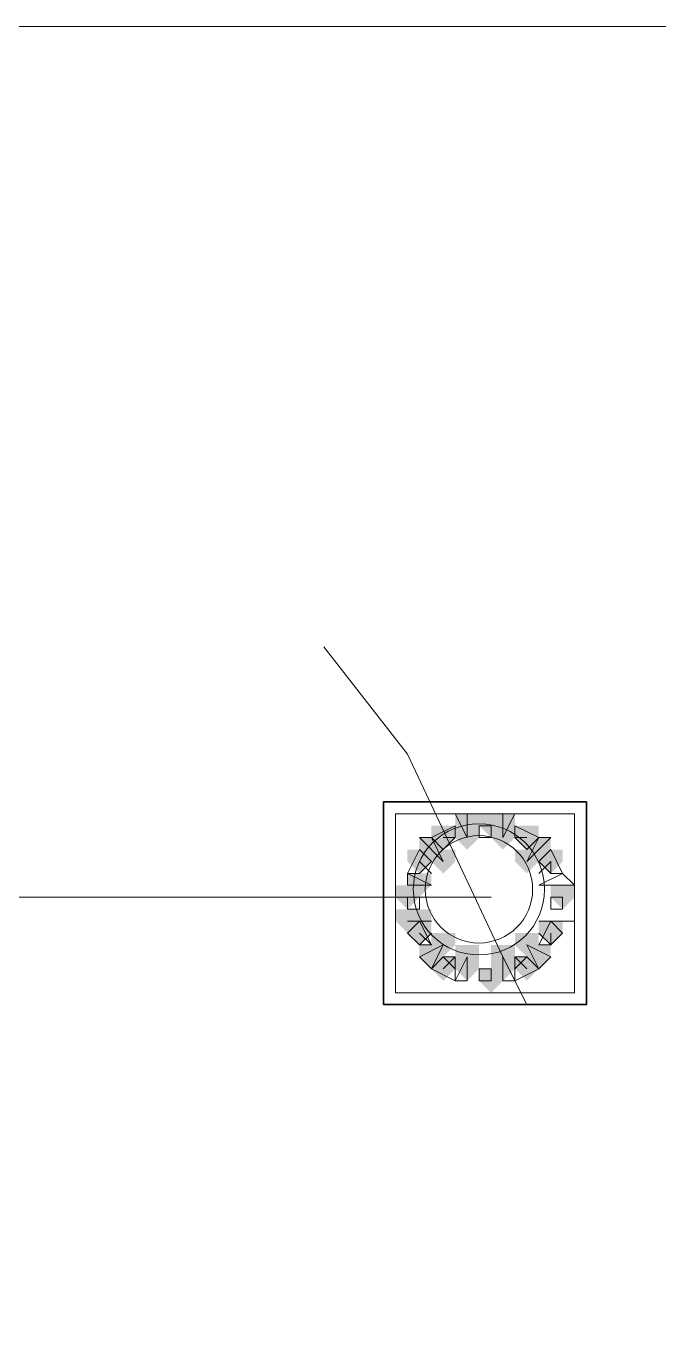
# Model space of a CAD drawing. Header units: millimetres. Extents: x 2315 to 4619, y 1334 to 1897.
# Drawn here: x 3853.13 to 3856.37, y 1554.92 to 1561.67 of the extents above; entities that cross this region are included whole.
import ezdxf

# ---------------------------------------------------------------- set-up
doc = ezdxf.new("R2010")
doc.units = ezdxf.units.MM
doc.linetypes.add('PDF_IMPORT', pattern=[1, 0.8, -0.2])
for name, color, linetype, true_color in [('PDF_10', 7, 'Continuous', 0x00b85c), ('PDF_AXIS', 7, 'Continuous', 0x00b85c), ('PDF_柱构件', 7, 'Continuous', 0x00b85c), ('PDF_转运站初步方案', 7, 'Continuous', 0x00b85c)]:
    doc.layers.add(name, color=color, linetype=linetype, true_color=true_color)
doc.layers.add('PDF_中心线层', color=1, linetype='Continuous')
doc.layers.add('PDF_粗实线层', color=7, linetype='Continuous')

msp = doc.modelspace()

# ---------------------------------------------------------------- hatches: boundary and pattern name
at = {"layer": 'PDF_10', "transparency": 33554559}
for points in [[(3855.2668, 1557.5774), (3855.2057, 1557.5774), (3855.2057, 1557.5163), (3855.2668, 1557.4552), (3855.3279, 1557.5163), (3855.3279, 1557.5774)], [(3855.2668, 1557.5774), (3855.2057, 1557.5774), (3855.2057, 1557.5163), (3855.2668, 1557.4552), (3855.3279, 1557.5163), (3855.3279, 1557.5774)], [(3855.5111, 1557.6385), (3855.45, 1557.6385), (3855.45, 1557.5774), (3855.5111, 1557.5163), (3855.5722, 1557.5774), (3855.5722, 1557.6385)], [(3855.5111, 1557.6385), (3855.45, 1557.6385), (3855.45, 1557.5774), (3855.5111, 1557.5163), (3855.5722, 1557.5774), (3855.5722, 1557.6385)], [(3855.6944, 1557.5774), (3855.6333, 1557.5774), (3855.6333, 1557.5163), (3855.6944, 1557.4552), (3855.7554, 1557.5163), (3855.7554, 1557.5774)], [(3855.6944, 1557.5774), (3855.6333, 1557.5774), (3855.6333, 1557.5163), (3855.6944, 1557.4552), (3855.7554, 1557.5163), (3855.7554, 1557.5774)], [(3855.1446, 1557.4552), (3855.0836, 1557.4552), (3855.0836, 1557.3941), (3855.1446, 1557.333), (3855.2057, 1557.3941), (3855.2057, 1557.4552)], [(3855.1446, 1557.4552), (3855.0836, 1557.4552), (3855.0836, 1557.3941), (3855.1446, 1557.333), (3855.2057, 1557.3941), (3855.2057, 1557.4552)], [(3855.8165, 1557.4552), (3855.7554, 1557.4552), (3855.7554, 1557.3941), (3855.8165, 1557.333), (3855.8776, 1557.3941), (3855.8776, 1557.4552)], [(3855.8165, 1557.4552), (3855.7554, 1557.4552), (3855.7554, 1557.3941), (3855.8165, 1557.333), (3855.8776, 1557.3941), (3855.8776, 1557.4552)], [(3855.0836, 1557.272), (3855.0225, 1557.272), (3855.0225, 1557.2109), (3855.0836, 1557.1498), (3855.1446, 1557.2109), (3855.1446, 1557.272)], [(3855.0836, 1557.272), (3855.0225, 1557.272), (3855.0225, 1557.2109), (3855.0836, 1557.1498), (3855.1446, 1557.2109), (3855.1446, 1557.272)], [(3855.8776, 1557.272), (3855.8165, 1557.272), (3855.8165, 1557.2109), (3855.8776, 1557.1498), (3855.9387, 1557.2109), (3855.9387, 1557.272)], [(3855.8776, 1557.272), (3855.8165, 1557.272), (3855.8165, 1557.2109), (3855.8776, 1557.1498), (3855.9387, 1557.2109), (3855.9387, 1557.272)], [(3855.1446, 1557.0887), (3855.0836, 1557.0887), (3855.0836, 1557.0276), (3855.1446, 1556.9666), (3855.2057, 1557.0276), (3855.2057, 1557.0887)], [(3855.1446, 1557.0887), (3855.0836, 1557.0887), (3855.0836, 1557.0276), (3855.1446, 1556.9666), (3855.2057, 1557.0276), (3855.2057, 1557.0887)], [(3855.8165, 1557.0887), (3855.7554, 1557.0887), (3855.7554, 1557.0276), (3855.8165, 1556.9666), (3855.8776, 1557.0276), (3855.8776, 1557.0887)], [(3855.8165, 1557.0887), (3855.7554, 1557.0887), (3855.7554, 1557.0276), (3855.8165, 1556.9666), (3855.8776, 1557.0276), (3855.8776, 1557.0887)], [(3855.2668, 1556.9055), (3855.2057, 1556.9055), (3855.2057, 1556.8444), (3855.2668, 1556.7833), (3855.3279, 1556.8444), (3855.3279, 1556.9055)], [(3855.2668, 1556.9055), (3855.2057, 1556.9055), (3855.2057, 1556.8444), (3855.2668, 1556.7833), (3855.3279, 1556.8444), (3855.3279, 1556.9055)], [(3855.6944, 1556.9055), (3855.6333, 1556.9055), (3855.6333, 1556.8444), (3855.6944, 1556.7833), (3855.7554, 1556.8444), (3855.7554, 1556.9055)], [(3855.6944, 1556.9055), (3855.6333, 1556.9055), (3855.6333, 1556.8444), (3855.6944, 1556.7833), (3855.7554, 1556.8444), (3855.7554, 1556.9055)], [(3855.5111, 1556.8444), (3855.45, 1556.8444), (3855.45, 1556.7833), (3855.5111, 1556.7222), (3855.5722, 1556.7833), (3855.5722, 1556.8444)], [(3855.5111, 1556.8444), (3855.45, 1556.8444), (3855.45, 1556.7833), (3855.5111, 1556.7222), (3855.5722, 1556.7833), (3855.5722, 1556.8444)]]:
    msp.add_hatch(color=6, dxfattribs=at).paths.add_polyline_path(points)
at = {"layer": 'PDF_柱构件', "transparency": 33554559}
for points in [[(3855.389, 1557.6385), (3855.3279, 1557.6385), (3855.3279, 1557.5774), (3855.389, 1557.5163), (3855.45, 1557.5774), (3855.45, 1557.6385)], [(3855.389, 1557.5774), (3855.3279, 1557.5774), (3855.3279, 1557.5163), (3855.389, 1557.4552), (3855.45, 1557.5163), (3855.45, 1557.5774)], [(3855.5722, 1557.6385), (3855.5111, 1557.6385), (3855.5111, 1557.5774), (3855.5722, 1557.5163), (3855.6333, 1557.5774), (3855.6333, 1557.6385)], [(3855.5722, 1557.5774), (3855.5111, 1557.5774), (3855.5111, 1557.5163), (3855.5722, 1557.4552), (3855.6333, 1557.5163), (3855.6333, 1557.5774)], [(3855.2057, 1557.5163), (3855.1446, 1557.5163), (3855.1446, 1557.4552), (3855.2057, 1557.3941), (3855.2668, 1557.4552), (3855.2668, 1557.5163)], [(3855.7554, 1557.5163), (3855.6944, 1557.5163), (3855.6944, 1557.4552), (3855.7554, 1557.3941), (3855.8165, 1557.4552), (3855.8165, 1557.5163)], [(3855.2668, 1557.4552), (3855.2057, 1557.4552), (3855.2057, 1557.3941), (3855.2668, 1557.333), (3855.3279, 1557.3941), (3855.3279, 1557.4552)], [(3855.6944, 1557.4552), (3855.6333, 1557.4552), (3855.6333, 1557.3941), (3855.6944, 1557.333), (3855.7554, 1557.3941), (3855.7554, 1557.4552)], [(3855.1446, 1557.333), (3855.0836, 1557.333), (3855.0836, 1557.272), (3855.1446, 1557.2109), (3855.2057, 1557.272), (3855.2057, 1557.333)], [(3855.0836, 1557.1498), (3855.0225, 1557.1498), (3855.0225, 1557.0887), (3855.0836, 1557.0276), (3855.1446, 1557.0887), (3855.1446, 1557.1498)], [(3855.1446, 1557.1498), (3855.0836, 1557.1498), (3855.0836, 1557.0887), (3855.1446, 1557.0276), (3855.2057, 1557.0887), (3855.2057, 1557.1498)], [(3855.2057, 1556.9666), (3855.1446, 1556.9666), (3855.1446, 1556.9055), (3855.2057, 1556.8444), (3855.2668, 1556.9055), (3855.2668, 1556.9666)], [(3855.2668, 1557.0276), (3855.2057, 1557.0276), (3855.2057, 1556.9666), (3855.2668, 1556.9055), (3855.3279, 1556.9666), (3855.3279, 1557.0276)], [(3855.389, 1556.9666), (3855.3279, 1556.9666), (3855.3279, 1556.9055), (3855.389, 1556.8444), (3855.45, 1556.9055), (3855.45, 1556.9666)], [(3855.5722, 1556.9666), (3855.5111, 1556.9666), (3855.5111, 1556.9055), (3855.5722, 1556.8444), (3855.6333, 1556.9055), (3855.6333, 1556.9666)], [(3855.6944, 1557.0276), (3855.6333, 1557.0276), (3855.6333, 1556.9666), (3855.6944, 1556.9055), (3855.7554, 1556.9666), (3855.7554, 1557.0276)], [(3855.7554, 1556.9666), (3855.6944, 1556.9666), (3855.6944, 1556.9055), (3855.7554, 1556.8444), (3855.8165, 1556.9055), (3855.8165, 1556.9666)], [(3855.389, 1556.9055), (3855.3279, 1556.9055), (3855.3279, 1556.8444), (3855.389, 1556.7833), (3855.45, 1556.8444), (3855.45, 1556.9055)], [(3855.5722, 1556.9055), (3855.5111, 1556.9055), (3855.5111, 1556.8444), (3855.5722, 1556.7833), (3855.6333, 1556.8444), (3855.6333, 1556.9055)]]:
    msp.add_hatch(color=6, dxfattribs=at).paths.add_polyline_path(points)
at = {"layer": 'PDF_转运站初步方案', "transparency": 33554559}
for points in [[(3855.2668, 1557.5774), (3855.2057, 1557.5774), (3855.2057, 1557.5163), (3855.2668, 1557.4552), (3855.3279, 1557.5163), (3855.3279, 1557.5774)], [(3855.2668, 1557.5774), (3855.2057, 1557.5774), (3855.2057, 1557.5163), (3855.2668, 1557.4552), (3855.3279, 1557.5163), (3855.3279, 1557.5774)], [(3855.5111, 1557.6385), (3855.45, 1557.6385), (3855.45, 1557.5774), (3855.5111, 1557.5163), (3855.5722, 1557.5774), (3855.5722, 1557.6385)], [(3855.5111, 1557.6385), (3855.45, 1557.6385), (3855.45, 1557.5774), (3855.5111, 1557.5163), (3855.5722, 1557.5774), (3855.5722, 1557.6385)], [(3855.6944, 1557.5774), (3855.6333, 1557.5774), (3855.6333, 1557.5163), (3855.6944, 1557.4552), (3855.7554, 1557.5163), (3855.7554, 1557.5774)], [(3855.6944, 1557.5774), (3855.6333, 1557.5774), (3855.6333, 1557.5163), (3855.6944, 1557.4552), (3855.7554, 1557.5163), (3855.7554, 1557.5774)], [(3855.1446, 1557.4552), (3855.0836, 1557.4552), (3855.0836, 1557.3941), (3855.1446, 1557.333), (3855.2057, 1557.3941), (3855.2057, 1557.4552)], [(3855.1446, 1557.4552), (3855.0836, 1557.4552), (3855.0836, 1557.3941), (3855.1446, 1557.333), (3855.2057, 1557.3941), (3855.2057, 1557.4552)], [(3855.8165, 1557.4552), (3855.7554, 1557.4552), (3855.7554, 1557.3941), (3855.8165, 1557.333), (3855.8776, 1557.3941), (3855.8776, 1557.4552)], [(3855.8165, 1557.4552), (3855.7554, 1557.4552), (3855.7554, 1557.3941), (3855.8165, 1557.333), (3855.8776, 1557.3941), (3855.8776, 1557.4552)], [(3855.0836, 1557.272), (3855.0225, 1557.272), (3855.0225, 1557.2109), (3855.0836, 1557.1498), (3855.1446, 1557.2109), (3855.1446, 1557.272)], [(3855.0836, 1557.272), (3855.0225, 1557.272), (3855.0225, 1557.2109), (3855.0836, 1557.1498), (3855.1446, 1557.2109), (3855.1446, 1557.272)], [(3855.8776, 1557.272), (3855.8165, 1557.272), (3855.8165, 1557.2109), (3855.8776, 1557.1498), (3855.9387, 1557.2109), (3855.9387, 1557.272)], [(3855.8776, 1557.272), (3855.8165, 1557.272), (3855.8165, 1557.2109), (3855.8776, 1557.1498), (3855.9387, 1557.2109), (3855.9387, 1557.272)], [(3855.1446, 1557.0887), (3855.0836, 1557.0887), (3855.0836, 1557.0276), (3855.1446, 1556.9666), (3855.2057, 1557.0276), (3855.2057, 1557.0887)], [(3855.1446, 1557.0887), (3855.0836, 1557.0887), (3855.0836, 1557.0276), (3855.1446, 1556.9666), (3855.2057, 1557.0276), (3855.2057, 1557.0887)], [(3855.8165, 1557.0887), (3855.7554, 1557.0887), (3855.7554, 1557.0276), (3855.8165, 1556.9666), (3855.8776, 1557.0276), (3855.8776, 1557.0887)], [(3855.8165, 1557.0887), (3855.7554, 1557.0887), (3855.7554, 1557.0276), (3855.8165, 1556.9666), (3855.8776, 1557.0276), (3855.8776, 1557.0887)], [(3855.2668, 1556.9055), (3855.2057, 1556.9055), (3855.2057, 1556.8444), (3855.2668, 1556.7833), (3855.3279, 1556.8444), (3855.3279, 1556.9055)], [(3855.2668, 1556.9055), (3855.2057, 1556.9055), (3855.2057, 1556.8444), (3855.2668, 1556.7833), (3855.3279, 1556.8444), (3855.3279, 1556.9055)], [(3855.6944, 1556.9055), (3855.6333, 1556.9055), (3855.6333, 1556.8444), (3855.6944, 1556.7833), (3855.7554, 1556.8444), (3855.7554, 1556.9055)], [(3855.6944, 1556.9055), (3855.6333, 1556.9055), (3855.6333, 1556.8444), (3855.6944, 1556.7833), (3855.7554, 1556.8444), (3855.7554, 1556.9055)], [(3855.5111, 1556.8444), (3855.45, 1556.8444), (3855.45, 1556.7833), (3855.5111, 1556.7222), (3855.5722, 1556.7833), (3855.5722, 1556.8444)], [(3855.5111, 1556.8444), (3855.45, 1556.8444), (3855.45, 1556.7833), (3855.5111, 1556.7222), (3855.5722, 1556.7833), (3855.5722, 1556.8444)]]:
    msp.add_hatch(color=6, dxfattribs=at).paths.add_polyline_path(points)

# ---------------------------------------------------------------- linework, layer by layer
at = {"layer": 'PDF_10', "color": 6, "lineweight": 18}
for points in [[(3855.5111, 1557.5163), (3855.5111, 1557.5774), (3855.45, 1557.5774)], [(3855.2668, 1557.5163), (3855.3279, 1557.5163), (3855.2668, 1557.5163)], [(3855.6944, 1557.5163), (3855.6333, 1557.5163), (3855.6944, 1557.5163)], [(3855.2057, 1557.3941), (3855.1446, 1557.333)], [(3855.2057, 1557.333), (3855.1446, 1557.3941)], [(3855.8165, 1557.333), (3855.8165, 1557.3941), (3855.7554, 1557.333)], [(3855.1446, 1557.2109), (3855.0836, 1557.2109), (3855.0836, 1557.1498)], [(3855.8776, 1557.1498), (3855.8776, 1557.2109), (3855.8165, 1557.2109)], [(3855.1446, 1557.0276), (3855.2057, 1556.9666)], [(3855.2057, 1557.0276), (3855.1446, 1556.9666)], [(3855.7554, 1557.0276), (3855.8165, 1556.9666), (3855.8165, 1557.0276)], [(3855.2668, 1556.9055), (3855.3279, 1556.8444)], [(3855.3279, 1556.9055), (3855.2668, 1556.8444)], [(3855.6333, 1556.8444), (3855.6944, 1556.9055)], [(3855.6333, 1556.9055), (3855.6944, 1556.8444)], [(3855.45, 1556.7833), (3855.5111, 1556.7833), (3855.5111, 1556.8444)]]:
    msp.add_lwpolyline(points, dxfattribs=at)
at = {"layer": 'PDF_AXIS', "color": 6, "lineweight": 18}
msp.add_lwpolyline([(3855.9387, 1557.6385), (3855.9387, 1556.7222), (3855.0225, 1556.7222), (3855.0225, 1557.6385)], close=True, dxfattribs=at)
at = {"layer": 'PDF_中心线层', "color": 5, "linetype": 'PDF_IMPORT', "lineweight": 18, "ltscale": 14.048656}
msp.add_lwpolyline([(3843.0506, 1534.672), (3913.0495, 1534.672), (3913.0495, 1561.6698), (3843.0506, 1561.6698), (3843.0506, 1534.672)], dxfattribs=at)
at = {"layer": 'PDF_中心线层', "color": 6, "lineweight": 18}
for points in [[(3854.656, 1558.4936), (3855.0836, 1557.9439), (3855.5722, 1556.9055), (3855.6944, 1556.6612)], [(3844.5776, 1557.2109), (3855.5111, 1557.2109)]]:
    msp.add_lwpolyline(points, dxfattribs=at)
at = {"layer": 'PDF_柱构件', "color": 6, "lineweight": 18}
for points in [[(3855.3279, 1557.5163), (3855.2668, 1557.4552), (3855.2057, 1557.5163), (3855.3279, 1557.5774)], [(3855.389, 1557.6385), (3855.389, 1557.5163), (3855.3279, 1557.6385)], [(3855.5111, 1557.5163), (3855.45, 1557.5163), (3855.45, 1557.5774), (3855.5111, 1557.5774)], [(3855.6333, 1557.6385), (3855.5722, 1557.5163), (3855.5722, 1557.6385)], [(3855.6944, 1557.4552), (3855.6333, 1557.5163), (3855.6333, 1557.5774), (3855.7554, 1557.5163)], [(3855.2057, 1557.5163), (3855.2668, 1557.3941), (3855.1446, 1557.5163)], [(3855.8165, 1557.5163), (3855.6944, 1557.3941), (3855.7554, 1557.5163)], [(3855.2057, 1557.3941), (3855.1446, 1557.333), (3855.0836, 1557.333), (3855.1446, 1557.4552)], [(3855.8165, 1557.333), (3855.7554, 1557.3941), (3855.8165, 1557.4552), (3855.8776, 1557.333)], [(3855.0836, 1557.333), (3855.2057, 1557.272), (3855.1446, 1557.272), (3855.0836, 1557.272)], [(3855.9387, 1557.272), (3855.8165, 1557.272), (3855.7554, 1557.272), (3855.8776, 1557.333)], [(3855.1446, 1557.2109), (3855.1446, 1557.1498), (3855.0836, 1557.1498), (3855.0836, 1557.2109)], [(3855.8165, 1557.1498), (3855.8165, 1557.2109), (3855.8776, 1557.2109), (3855.8776, 1557.1498)], [(3855.0836, 1557.0887), (3855.1446, 1557.0887), (3855.2057, 1557.0887)], [(3855.1446, 1557.0887), (3855.2057, 1556.9666), (3855.1446, 1556.9666), (3855.0836, 1557.0276)], [(3855.7554, 1556.9666), (3855.8165, 1557.0887), (3855.8776, 1557.0276), (3855.8165, 1556.9666)], [(3855.1446, 1556.9055), (3855.2668, 1556.9666), (3855.2057, 1556.8444)], [(3855.7554, 1556.8444), (3855.6944, 1556.9666), (3855.8165, 1556.9055)], [(3855.2668, 1556.9055), (3855.3279, 1556.9055), (3855.3279, 1556.7833), (3855.2057, 1556.8444)], [(3855.3279, 1556.7833), (3855.389, 1556.9055), (3855.389, 1556.7833)], [(3855.5722, 1556.7833), (3855.5722, 1556.9055), (3855.6333, 1556.7833)], [(3855.6333, 1556.9055), (3855.6944, 1556.9055), (3855.7554, 1556.8444), (3855.6333, 1556.7833)], [(3855.45, 1556.8444), (3855.5111, 1556.8444), (3855.5111, 1556.7833), (3855.45, 1556.7833)]]:
    msp.add_lwpolyline(points, close=True, dxfattribs=at)
for points in [[(3855.8776, 1557.272), (3855.8165, 1557.272)], [(3855.8776, 1557.0887), (3855.7554, 1557.0887), (3855.8165, 1557.0887), (3855.9387, 1557.0887), (3855.8776, 1557.0887), (3855.8165, 1557.0887)]]:
    msp.add_lwpolyline(points, dxfattribs=at)
at = {"layer": 'PDF_粗实线层', "color": 6, "lineweight": 35}
msp.add_lwpolyline([(3855.9998, 1557.6995), (3855.9998, 1556.6612), (3854.9614, 1556.6612), (3854.9614, 1557.6995)], close=True, dxfattribs=at)
at = {"layer": 'PDF_转运站初步方案', "color": 6, "lineweight": 18}
for radius in [0.3359, 0.2749]:
    msp.add_circle((3855.4494, 1557.2514), radius, dxfattribs=at)

doc.saveas('drawing.dxf')
